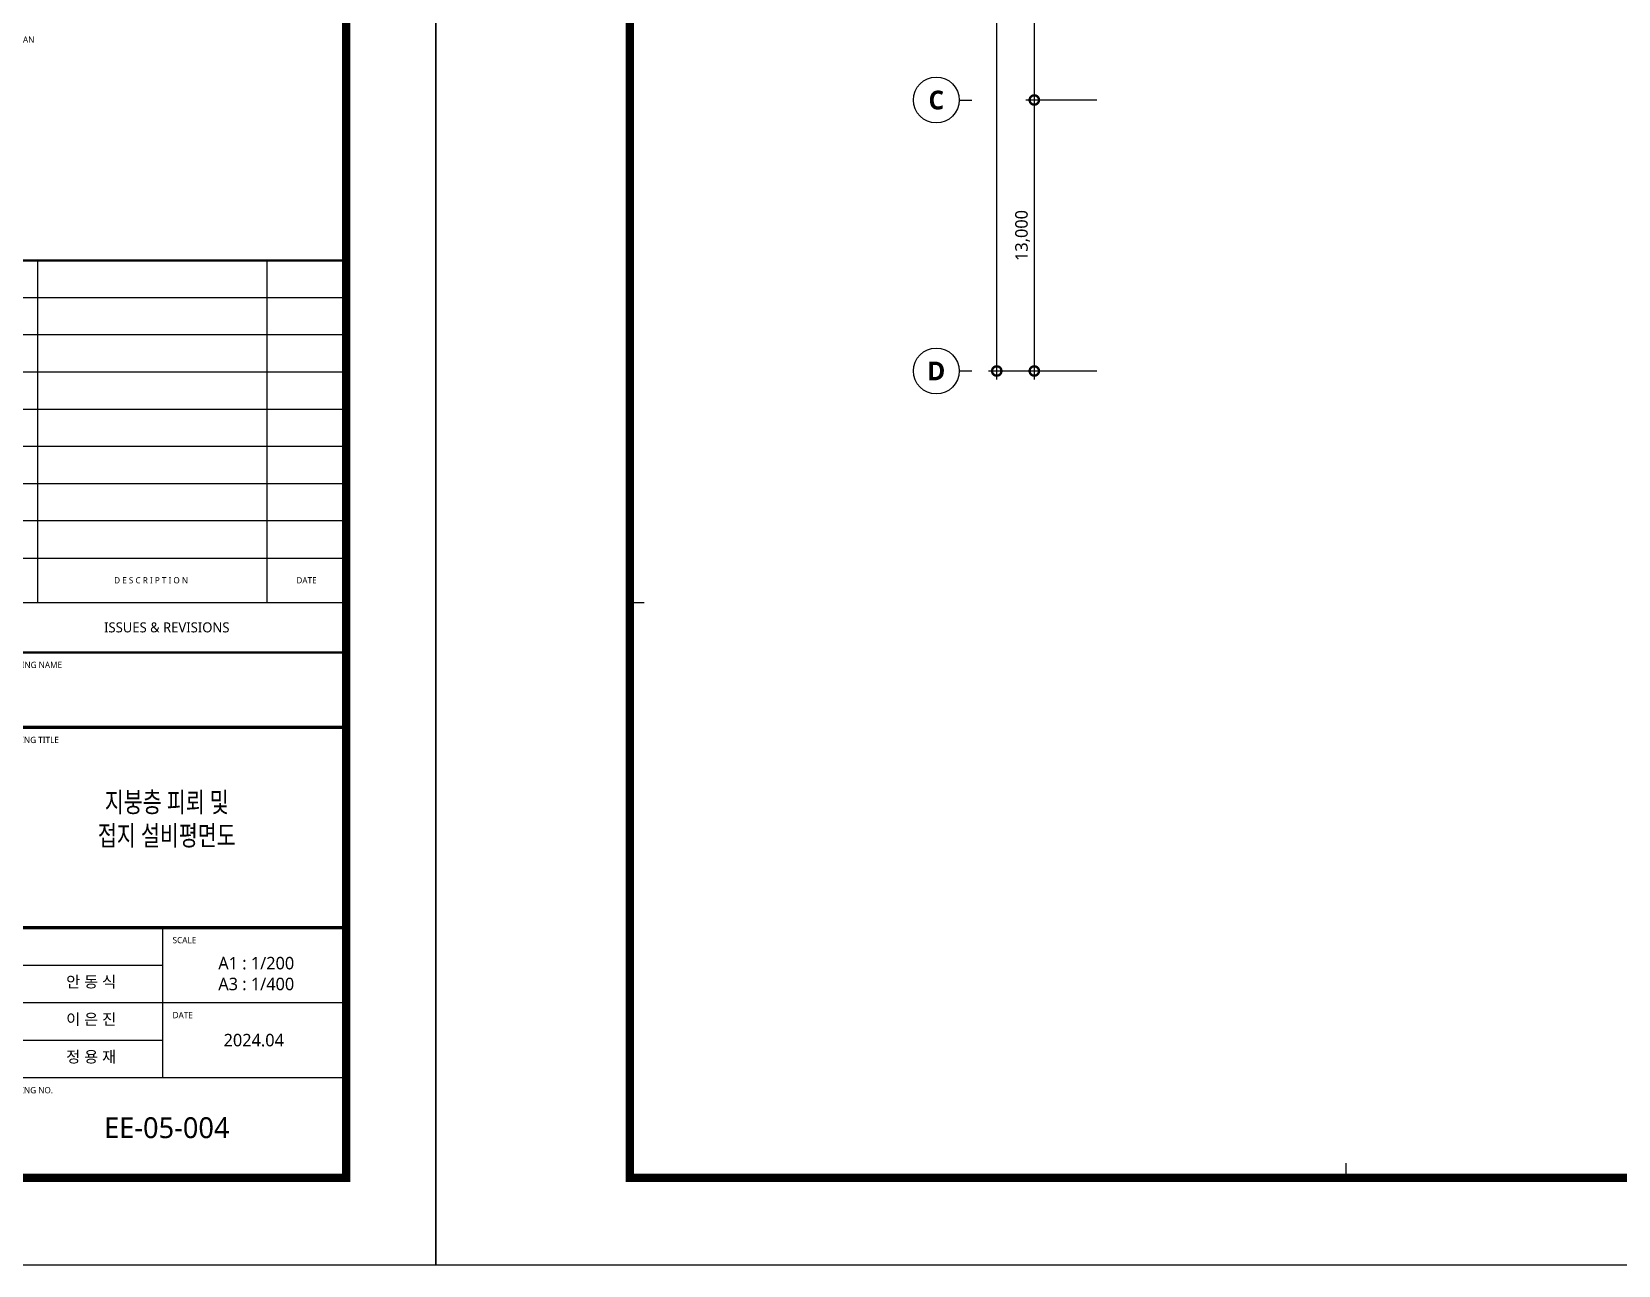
# Model space of a CAD drawing. Header units: millimetres. Extents: x -168600 to 672400, y 82 to 118882.
# Drawn here: x 484824 to 560904, y 82 to 59258 of the extents above; entities that cross this region are included whole.
import ezdxf
from ezdxf.enums import TextEntityAlignment as Align

# ---------------------------------------------------------------- set-up
doc = ezdxf.new("R2010")
doc.units = ezdxf.units.MM
doc.header["$LTSCALE"] = 2000
for name, color, linetype in [('arch', 8, 'Continuous'), ('SYM-BUB', 3, 'Continuous'), ('TEXT', 3, 'Continuous'), ('XR-SHEET-SHT', 5, 'Continuous'), ('XR-SHEET-TEXT', 3, 'Continuous')]:
    doc.layers.add(name, color=color, linetype=linetype)
doc.layers.add('XR-SHEET-TEMP', color=171, linetype='Continuous', plot=False)
doc.styles.add('$0$스타일1', font='malgun.ttf')
doc.styles.add('GHS', font='malgun.ttf')
doc.styles.add('XR-SHEET$0$XREF-Form$0$맑은고딕', font='malgun.ttf')
doc.styles.add('맑은고딕', font='malgun.ttf')
doc.styles.add('맑은고딕B', font='malgunbd.ttf')
doc.styles.add('스타일2', font='malgunbd.ttf')
doc.dimstyles.new('CJA', dxfattribs={"dimscale": 300, "dimtxt": 2.7, "dimasz": 1, "dimexe": 2, "dimexo": 3, "dimgap": 1, "dimtad": 1, "dimdec": 0, "dimzin": 1, "dimdsep": 46, "dimlunit": 6, "dimtxsty": '$0$스타일1', "dimblk": 'CJDOT', "dimcen": 0.09, "dimdle": 1, "dimclrd": 256, "dimclre": 256, "dimclrt": 3, "dimadec": 0, "dimazin": 0, "dimtfac": 1, "dimtdec": 0, "dimtix": 1, "dimtmove": 2, "dimatfit": 3, "dimldrblk": 'CJDOT', "dimfxl": 1, "dimtolj": 1, "dimtzin": 1, "dimarcsym": 0})

# ---------------------------------------------------------------- blocks, each defined once
blk = doc.blocks.new('XR-SHEET$0$XREF-Form$0$xr-form$0$TITLE')
at = {"layer": 'XR-SHEET-TEXT', "color": 4, "style": '맑은고딕B'}
for tag, height, p in [('TITLE1', 6, (776, 116.69)), ('TITLE4', 6, (776, 111.7)), ('TITLE2', 6, (776, 107.09)), ('TITLE5', 6, (776, 102.09)), ('TITLE3', 6, (776, 97.38)), ('A0.00', 7, (775.56, 32.33))]:
    blk.add_attdef(tag, text='', height=height, dxfattribs=at).set_placement(p, align=Align.MIDDLE_CENTER)
at = {"layer": 'XR-SHEET-TEXT', "color": 3, "style": 'XR-SHEET$0$XREF-Form$0$맑은고딕'}
for tag, p in [('NAME-1', (752.37, 76.33)), ('NAME-2', (752.37, 67.33)), ('NAME-3', (752.37, 58.33)), ('NAME-4', (752.37, 49.33))]:
    blk.add_attdef(tag, text='', height=2.7, dxfattribs=at).set_placement(p, align=Align.MIDDLE_LEFT)
for tag, p in [('SCALE-A1', (796.39, 73.17)), ('SCALE-A3', (796.39, 68.31)), ('DATE', (797.36, 53.01))]:
    blk.add_attdef(tag, text='', height=3, dxfattribs=at).set_placement(p, align=Align.MIDDLE)
blk = doc.blocks.new('XR-FORM-EE', base_point=(461, 408))
at = {"layer": 'XR-SHEET-SHT', "color": 5}
for p, q in [((163900, 48198), (146700, 48198)), ((149100, 48198), (149100, 31800)), ((160100, 48198), (160100, 31800)), ((163900, 46413), (146700, 46413)), ((163900, 44628), (146700, 44628)), ((163900, 42844), (146700, 42844)), ((163900, 41059), (146700, 41059)), ((163900, 39274), (146700, 39274)), ((163900, 37489), (146700, 37489)), ((163900, 35705), (146700, 35705)), ((146700, 33920), (163900, 33920)), ((146700, 31800), (163900, 31800)), ((146700, 25800), (163900, 25800)), ((155100, 16200), (155100, 9000)), ((146700, 14400), (155100, 14400)), ((146700, 12600), (163900, 12600)), ((146700, 10800), (155100, 10800)), ((146700, 9000), (163900, 9000))]:
    blk.add_line(p, q, dxfattribs=at)
blk.add_lwpolyline([(0, 118800), (168200, 118800), (168200, 0), (0, 0)], close=True, dxfattribs=at)
at = {"layer": 'XR-SHEET-SHT', "color": 5, "const_width": 400}
blk.add_lwpolyline([(9300, 114600), (163900, 114600), (163900, 4200), (9300, 4200)], close=True, dxfattribs=at)
at = {"layer": 'XR-SHEET-SHT', "color": 5}
for points, const_width in [([(146700, 48198), (163900, 48198)], 114), ([(146700, 29400), (163900, 29400)], 114), ([(146700, 25800), (163900, 25800)], 160), ([(146700, 25800), (163900, 25800)], 140), ([(146700, 16200), (163900, 16200)], 160)]:
    blk.add_lwpolyline(points, dxfattribs=dict(at, const_width=const_width))
at = {"layer": 'XR-SHEET-TEMP'}
for p, q in [((9300, 31800), (10000, 31800)), ((43650, 4200), (43650, 4900))]:
    blk.add_line(p, q, dxfattribs=at)
at = {"layer": 'XR-SHEET-TEXT', "color": 3}
ref = blk.add_blockref('XR-SHEET$0$XREF-Form$0$xr-form$0$TITLE', (0, -297), dxfattribs=dict(at, xscale=200, yscale=200, zscale=200))
ref.add_attrib('NAME-2', '안 동 식', dxfattribs={"color": 3, "height": 540, "style": '맑은고딕'}).set_placement((150474, 13169), align=Align.BOTTOM_LEFT)
ref.add_attrib('NAME-3', '이 은 진', dxfattribs={"color": 3, "height": 540, "style": '맑은고딕'}).set_placement((150474, 11369), align=Align.BOTTOM_LEFT)
ref.add_attrib('NAME-4', '정 용 재', dxfattribs={"color": 3, "height": 540, "style": '맑은고딕'}).set_placement((150474, 9569), align=Align.BOTTOM_LEFT)
ref.add_attrib('DATE', '2024.04', dxfattribs={"color": 3, "height": 600, "style": '맑은고딕'}).set_placement((159471, 10800), align=Align.MIDDLE)
at = {"layer": 'XR-SHEET-SHT', "color": 7, "style": 'XR-SHEET$0$XREF-Form$0$맑은고딕'}
for s, p in [('KEY PLAN', (147180, 58800)), ('BUILDING NAME', (147180, 28800)), ('DRAWING TITLE', (147180, 25200)), ('SCALE', (155580, 15600)), ('DATE', (155580, 12000)), ('DRAWING NO.', (147180, 8400))]:
    blk.add_text(s, height=300, dxfattribs=at).set_placement(p, align=Align.MIDDLE_LEFT)
for s, height, p in [('D E S C R I P T I O N ', 300, (154600, 32860)), ('DATE', 300, (162000, 32860)), ('ISSUES & REVISIONS', 480, (155300, 30600))]:
    blk.add_text(s, height=height, dxfattribs=at).set_placement(p, align=Align.MIDDLE_CENTER)
blk = doc.blocks.new('_DotSmall')
at = {"color": 0, "linetype": 'ByBlock', "const_width": 0.5}
blk.add_lwpolyline([(-0.0625, 0, 1), (0.0625, 0, 1)], format="xyb", close=True, dxfattribs=at)
blk = doc.blocks.new('*D187')
at = {"layer": 'arch', "color": 7, "lineweight": -2, "transparency": 16777216}
for p, q in [((535900, 85982), (530700, 85982)), ((531100, 42582), (531100, 86382)), ((535900, 42982), (530700, 42982))]:
    blk.add_line(p, q, dxfattribs=at)
at = {"layer": 'arch', "color": 7, "lineweight": -2, "transparency": 16777216, "xscale": 900, "yscale": 900, "zscale": 900}
for p, rotation in [((531100, 85982), 90), ((531100, 42982), 270)]:
    blk.add_blockref('_DotSmall', p, dxfattribs=dict(at, rotation=rotation))
at = {"layer": 'arch', "color": 3, "transparency": 16777216, "insert": (530540, 64482), "char_height": 600, "attachment_point": 5, "rotation": 90, "style": '$0$스타일1'}
blk.add_mtext('\\A1;43,000', dxfattribs=at)
blk = doc.blocks.new('CJDOT')
blk.add_line((-2, 0), (2, 0))
at = {"const_width": 0.5}
blk.add_lwpolyline([(-0.25, 0, 1), (0.25, 0, 1)], format="xyb", close=True, dxfattribs=at)
blk = doc.blocks.new('*D189')
at = {"layer": 'arch', "color": 7, "lineweight": -2, "transparency": 16777216}
for p, q in [((532900, 73382), (532900, 55582)), ((535900, 72982), (532500, 72982)), ((535900, 55982), (532500, 55982))]:
    blk.add_line(p, q, dxfattribs=at)
at = {"layer": 'arch', "color": 7, "lineweight": -2, "transparency": 16777216, "xscale": 900, "yscale": 900, "zscale": 900}
for p, rotation in [((532900, 72982), 90), ((532900, 55982), 270)]:
    blk.add_blockref('_DotSmall', p, dxfattribs=dict(at, rotation=rotation))
at = {"layer": 'arch', "color": 3, "transparency": 16777216, "insert": (532338, 64482), "char_height": 600, "attachment_point": 5, "rotation": 90, "style": '$0$스타일1'}
blk.add_mtext('\\A1;17,000', dxfattribs=at)
blk = doc.blocks.new('*D190')
at = {"layer": 'arch', "color": 7, "lineweight": -2, "transparency": 16777216}
for p, q in [((532900, 56382), (532900, 42582)), ((535900, 55982), (532500, 55982)), ((535900, 42982), (532500, 42982))]:
    blk.add_line(p, q, dxfattribs=at)
at = {"layer": 'arch', "color": 7, "lineweight": -2, "transparency": 16777216, "xscale": 900, "yscale": 900, "zscale": 900}
for p, rotation in [((532900, 55982), 90), ((532900, 42982), 270)]:
    blk.add_blockref('_DotSmall', p, dxfattribs=dict(at, rotation=rotation))
at = {"layer": 'arch', "color": 3, "transparency": 16777216, "insert": (532338, 49482), "char_height": 600, "attachment_point": 5, "rotation": 90, "style": '$0$스타일1'}
blk.add_mtext('\\A1;13,000', dxfattribs=at)
blk = doc.blocks.new('NEW_BUB')
at = {"layer": 'SYM-BUB', "color": 6}
blk.add_line((0, 3), (0, 0), dxfattribs=at)
blk.add_circle((0, 8.5), 5.5, dxfattribs=at)
at = {"layer": 'SYM-BUB', "color": 3, "style": '스타일2'}
blk.add_attdef('X', text='', height=4.5, dxfattribs=at).set_placement((0, 8.5), align=Align.MIDDLE)

msp = doc.modelspace()

# ---------------------------------------------------------------- block references
at = {"layer": 'arch'}
for p in [(336461, 490.7), (504661, 490.7)]:
    msp.add_blockref('XR-FORM-EE', p, dxfattribs=at)
ref = msp.add_blockref('NEW_BUB', (529900, 55982.2), dxfattribs=dict(at, xscale=200.0000000000001, yscale=200.0000000000001, zscale=200.0000000000001, rotation=90))
ref.add_attrib('X', 'C', dxfattribs={"layer": 'SYM-BUB', "color": 3, "height": 900, "style": '스타일2'}).set_placement((528200, 55982.2), align=Align.MIDDLE)
ref = msp.add_blockref('NEW_BUB', (529900, 42982.2), dxfattribs=dict(at, xscale=200.0000000000001, yscale=200.0000000000001, zscale=200.0000000000001, rotation=90))
ref.add_attrib('X', 'D', dxfattribs={"layer": 'SYM-BUB', "color": 3, "height": 900, "style": '스타일2'}).set_placement((528200, 42982.2), align=Align.MIDDLE)

# ---------------------------------------------------------------- texts
at = {"layer": 'TEXT', "style": 'GHS', "width": 0.75}
for s, p in [('지붕층 피뢰 및', (491300, 22299.4)), ('접지 설비평면도', (491300, 20699.4))]:
    msp.add_text(s, height=965.94, dxfattribs=at).set_placement(p, align=Align.MIDDLE_CENTER)
at = {"layer": 'TEXT', "style": 'GHS'}
for s, height, p in [('A1 : 1/200', 600, (495590.3, 14576.9)), ('A3 : 1/400', 600, (495590.3, 13576.9)), ('EE-05-004', 1000, (491300, 6682.2))]:
    msp.add_text(s, height=height, dxfattribs=at).set_placement(p, align=Align.MIDDLE_CENTER)

# ---------------------------------------------------------------- dimensions: what is measured, and where the dimension line sits
at = {"layer": 'arch'}
for base, p1, p2, picture, middle in [((531100, 85982.2), (536500, 42982.2), (536500, 85982.2), '*D187', (530539.7, 64482.2)), ((532900, 55982.2), (536500, 72982.2), (536500, 55982.2), '*D189', (532338, 64482.2)), ((532900, 42982.2), (536500, 55982.2), (536500, 42982.2), '*D190', (532338, 49482.2))]:
    dim = msp.add_linear_dim(base=base, p1=p1, p2=p2, angle=270, dimstyle='CJA', override={"dimscale": 200, "dimtxt": 3, "dimasz": 4.5, "dimblk1": 'DotSmall', "dimblk2": 'DotSmall', "dimsah": 1, "dimdle": 2, "dimclrd": 7, "dimclre": 7}, dxfattribs=at)
    dim.commit()
    dim.dimension.update_dxf_attribs({"geometry": picture, "text_midpoint": middle})

doc.saveas('drawing.dxf')
